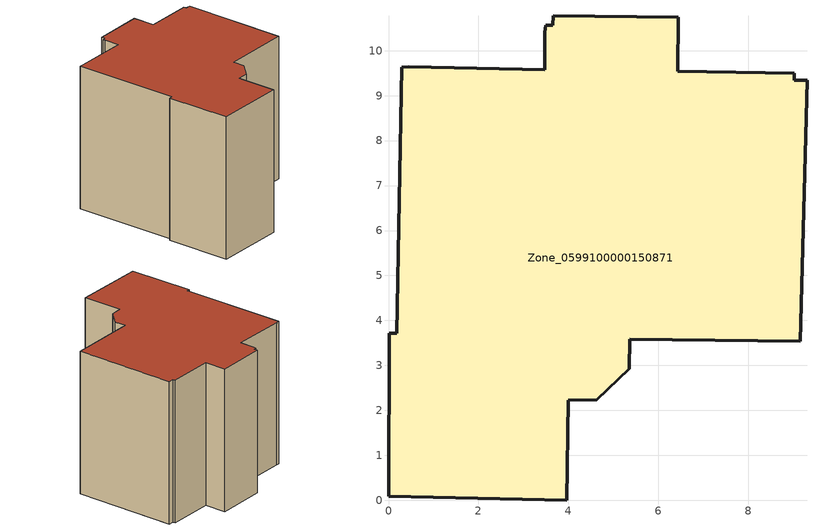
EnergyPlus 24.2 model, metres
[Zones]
Zone_0599100000150871
 floor ground (C_G): 6.44,10.74 6.43,9.54 9.03,9.49 9.02,9.34 9.31,9.34 9.16,3.54 5.36,3.58 5.35,2.93 4.63,2.24 4,2.23 3.96,0 0,0.09 0.02,3.71 0.18,3.71 0.29,9.63 0.45,9.64 3.47,9.58 3.48,10.4 3.5,10.56 3.65,10.56 3.66,10.78 z0
 wall outside (C_F): 0.29,9.63 0.18,3.71 0.02,3.71 0,0.09 3.96,0 4,2.23 4.63,2.24 5.35,2.93 5.36,3.58 9.16,3.54 9.31,9.34 9.02,9.34 9.03,9.49 6.43,9.54 6.44,10.74 3.66,10.78 3.65,10.56 3.5,10.56 3.48,10.4 3.47,9.58 0.45,9.64 0.29,9.63 z0:8.12
 roof outside (C_R): 3.65,10.56 3.5,10.56 3.48,10.4 3.47,9.58 0.45,9.64 0.29,9.63 0.18,3.71 0.02,3.71 0,0.09 3.96,0 4,2.23 4.63,2.24 5.35,2.93 5.36,3.58 9.16,3.54 9.31,9.34 9.02,9.34 9.03,9.49 6.43,9.54 6.44,10.74 3.66,10.78 z8.12
[BUILDING]
Pand.0599100000150871: North Axis=0; Terrain=City; Loads Convergence Tolerance Value=0.04; Temperature Convergence Tolerance Value=0.4; Solar Distribution=FullExterior; Maximum Number of Warmup Days=25; Minimum Number of Warmup Days=1
[Site:Location]
Rotterdam.The.Hague.AP_ZH_NLD Design_Conditions: Latitude=51.96; Longitude=4.45; Time Zone=1; Elevation=-4.5
[SITE:GROUNDTEMPERATURE:BUILDINGSURFACE]
18, 18, 18, 18, 18, 18, 18, 18, 18, 18, 18, 18
[MATERIAL] Thermal Absorptance=0.9; Solar Absorptance=0.7; Visible Absorptance=0.7
Name | Roughness | Thickness | Conductivity | Density | Specific Heat
G.TI.1975-1991 | MediumSmooth | 0.15 | 0.288461 | 540 | 1210
F.TI.1975-1991 | Rough | 0.3 | 0.230769 | 1920 | 840
R.TI.1975-1991 | MediumRough | 0.2 | 0.153846 | 1500 | 1000
[CONSTRUCTION]
C_G: G.TI.1975-1991
C_F: F.TI.1975-1991
C_R: R.TI.1975-1991
[ZONE]
Zone_0599100000150871: Type=1; Multiplier=1; Ceiling Height=Autocalculate; Volume=Autocalculate; Floor Area=autocalculate; Part of Total Floor Area=Yes
[ZONEINFILTRATION:DESIGNFLOWRATE]
Infil_Zone_0599100000150871: Zone or ZoneList or Space or SpaceList=Zone_0599100000150871; Schedule=AlwaysOn; Design Flow Rate Calculation Method=Flow/Area; Flow Rate per Floor Area=0.003; Constant Term Coefficient=1; Temperature Term Coefficient=0; Velocity Term Coefficient=0; Velocity Squared Term Coefficient=0
[HVACTEMPLATE:ZONE:IDEALLOADSAIRSYSTEM]
Zone_0599100000150871: Maximum Heating Supply Air Temperature=50; Minimum Cooling Supply Air Temperature=13; Maximum Heating Supply Air Humidity Ratio=0.0156; Minimum Cooling Supply Air Humidity Ratio=0.0077; Heating Limit=NoLimit; Cooling Limit=NoLimit; Dehumidification Control Type=ConstantSensibleHeatRatio; Cooling Sensible Heat Ratio=0.7; Dehumidification Setpoint=60; Humidification Control Type=None; Humidification Setpoint=30; Outdoor Air Method=None; Outdoor Air Flow Rate per Person=0.00944; Outdoor Air Flow Rate per Zone Floor Area=0; Outdoor Air Flow Rate per Zone=0; Demand Controlled Ventilation Type=None; Outdoor Air Economizer Type=NoEconomizer; Heat Recovery Type=None; Sensible Heat Recovery Effectiveness=0.7; Latent Heat Recovery Effectiveness=0.65
[ZONECONTROL:THERMOSTAT]
ThermostatControl_Zone_0599100000150871: Zone or ZoneList=Zone_0599100000150871; Control Type Schedule=DualSetpointControlType; Control 1=Thermostat_Zone_0599100000150871; Temperature Difference Between Cutout And Setpoint=0
[THERMOSTATSETPOINT:DUALSETPOINT]
Thermostat_Zone_0599100000150871: Heating Setpoint Temperature Schedule=HeatingSetpoint_Zone_0599100000150871; Cooling Setpoint Temperature Schedule=CoolingSetpoint_Zone_0599100000150871
[SCHEDULE:COMPACT]
HeatingSetpoint_Zone_0599100000150871: Through: 12/31, For: AllDays, Until: 24:00, 21
CoolingSetpoint_Zone_0599100000150871: Through: 12/31, For: AllDays, Until: 24:00, 24
DualSetpointControlType: Through: 12/31, For: AllDays, Until: 24:00, 4
AlwaysOn: Through: 12/31, For: AllDays, Until: 24:00, 1
